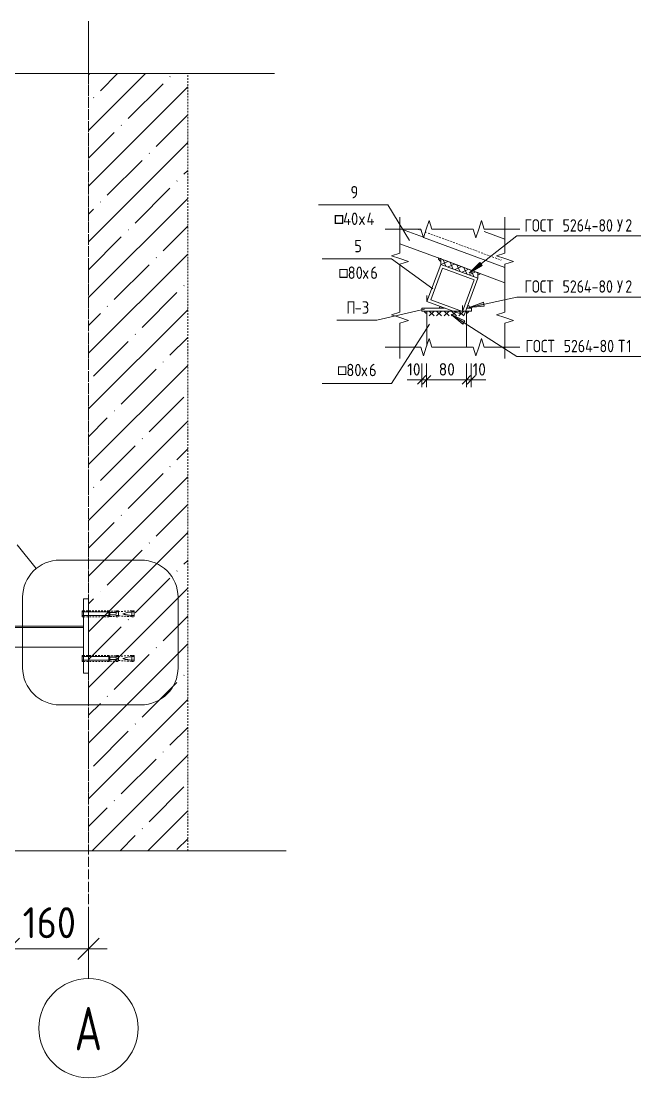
# Model space of a CAD drawing. Header units: millimetres. Extents: x 18265 to 85480, y -42500 to 14888.
# Drawn here: x 62411 to 63659, y -439 to 1691 of the extents above; entities that cross this region are included whole.
import ezdxf

# ---------------------------------------------------------------- set-up
doc = ezdxf.new("R2010")
doc.units = ezdxf.units.MM
doc.linetypes.add('01 Штриховая _4 мм_', pattern=[6, 3.5, -2.5])
doc.linetypes.add('02 Штрихпунктирная _20 мм_', pattern=[25, 20, -2.5, 0, -2.5])
for name, color, linetype, lineweight in [('AA_Dim', 7, 'Continuous', 9), ('AA_Dim-10', 7, 'Continuous', 9), ('AA_Dim-25', 7, 'Continuous', 9), ('AA_Linii', 7, 'Continuous', 9), ('AA_Oformlenie', 7, 'Continuous', 9), ('AA_Vinoska', 7, 'Continuous', 9), ('AF_Balki', 7, 'Continuous', 20), ('AF_Pokritie', 7, 'Continuous', 9), ('AF_Stena', 7, '01 Штриховая _4 мм_', 20), ('AF_Stena_Опалубка_Существующая', 253, 'Continuous', 20), ('Gen_Fragment', 7, 'Continuous', 9), ('KR_Colonna_KG', 7, 'Continuous', 20), ('KR_Detal', 7, 'Continuous', 20), ('Оси', 7, 'Continuous', 9)]:
    doc.layers.add(name, color=color, linetype=linetype, lineweight=lineweight)
doc.styles.add('GOST Common_1', font='GOST_Common.ttf', dxfattribs={"width": 0.85, "height": 25})
doc.styles.add('ISOCPEUR_11', font='isocpeur.TTF', dxfattribs={"width": 0.85, "height": 25})
doc.styles.add('ISOCPEUR_12', font='isocpeur.TTF', dxfattribs={"width": 0.85, "height": 25})
doc.styles.add('ISOCPEUR_14', font='isocpeur.TTF', dxfattribs={"width": 0.9, "height": 25})
doc.styles.add('ISOCPEUR_5', font='isocpeur.TTF', dxfattribs={"width": 0.7, "height": 87.5})
doc.styles.add('ISOCPEUR_7', font='isocpeur.TTF', dxfattribs={"width": 0.9, "height": 62.5})
doc.dimstyles.new('05_Округл_5мм__прозр__1', dxfattribs={"dimscale": 304.8, "dimtxt": 62.672186, "dimasz": 0.139436, "dimexe": 0.123031, "dimexo": 0.082021, "dimgap": 0.008202, "dimtad": 1, "dimdec": 0, "dimrnd": 5, "dimdsep": 46, "dimtxsty": 'ISOCPEUR_7', "dimblk1": 'OBLIQUE', "dimblk2": 'OBLIQUE', "dimsah": 1, "dimcen": 0.09, "dimdle": 0.123031, "dimazin": 0, "dimtfac": 1, "dimtdec": 4, "dimtix": 1, "dimtmove": 0, "dimatfit": 3, "dimfxl": 1, "dimtvp": 1, "dimtolj": 1, "dimtzin": 0, "dimlwd": 18, "dimlwe": 18, "dimarcsym": 2})
doc.dimstyles.new('05_Округл_5мм__прозр__3', dxfattribs={"dimscale": 304.8, "dimtxt": 25.068874, "dimasz": 0.055774, "dimexe": 0.049213, "dimexo": 0.032808, "dimgap": 0.003281, "dimtad": 1, "dimdec": 0, "dimrnd": 5, "dimdsep": 46, "dimtxsty": 'ISOCPEUR_14', "dimblk1": 'OBLIQUE', "dimblk2": 'OBLIQUE', "dimsah": 1, "dimcen": 0.09, "dimdle": 0.049213, "dimazin": 0, "dimtfac": 1, "dimtdec": 4, "dimtix": 1, "dimtmove": 1, "dimatfit": 3, "dimfxl": 1, "dimtvp": 1, "dimtolj": 1, "dimtzin": 0, "dimlwd": 18, "dimlwe": 18, "dimarcsym": 2})
doc.dimstyles.new('05_Округл_5мм__прозр__4', dxfattribs={"dimscale": 304.8, "dimtxt": 25.068874, "dimasz": 0.055774, "dimexe": 0.049213, "dimexo": 0.032808, "dimgap": 0.003281, "dimtad": 1, "dimdec": 0, "dimrnd": 5, "dimdsep": 46, "dimtxsty": 'ISOCPEUR_14', "dimblk1": 'OBLIQUE', "dimblk2": 'OBLIQUE', "dimsah": 1, "dimcen": 0.09, "dimdle": 0.049213, "dimazin": 0, "dimtfac": 1, "dimtdec": 4, "dimtix": 1, "dimtmove": 0, "dimatfit": 3, "dimfxl": 1, "dimtvp": 1, "dimtolj": 1, "dimtzin": 0, "dimlwd": 18, "dimlwe": 18, "dimarcsym": 2})

# ---------------------------------------------------------------- blocks, each defined once
blk = doc.blocks.new('354_Прокат Лист _НесКаркас_РабПлоск_ - 354_Прокат Лист _НесКаркас_РабПлоск_-4002315-КР_РЗ_Км_4')
at = {"layer": 'AF_Balki'}
for p, q in [((6250, 526.7), (6240, 526.7)), ((6240, 526.7), (6240, 376.7)), ((6250, 376.7), (6250, 526.7)), ((6240, 376.7), (6250, 376.7))]:
    blk.add_line(p, q, dxfattribs=at)
blk = doc.blocks.new('354_Анкер клиновой _СоедНесК_РабПлоск_ - M12x120_20-3843482-КР_РЗ_Км_4')
at = {"layer": 'KR_Detal', "lineweight": 9}
for p, q in [((6237.5, 500.3), (6237.5, 493.1)), ((6290.9, 500.3), (6237.5, 500.3)), ((6237.5, 500.3), (6237.5, 499.2)), ((6237.5, 494.2), (6237.5, 493.1)), ((6237.5, 493.1), (6290.9, 493.1)), ((6305.5, 499.2), (6293.3, 499.2)), ((6293.3, 494.3), (6305.5, 494.3)), ((6310.3, 500.3), (6305.5, 500.3)), ((6305.5, 500.3), (6305.5, 499.2)), ((6305.5, 494.3), (6305.5, 493.1)), ((6305.5, 493.1), (6310.3, 493.1)), ((6310.3, 493.1), (6310.3, 500.3)), ((6342.3, 500.3), (6337.5, 500.3)), ((6337.5, 493.1), (6342.3, 493.1)), ((6342.3, 493.1), (6342.3, 500.3))]:
    blk.add_line(p, q, dxfattribs=at)
for points in [[(6293.3, 499.2), (6292.9, 499.4), (6292.1, 499.8), (6291.3, 500.2), (6290.9, 500.3)], [(6290.9, 493.1), (6291.3, 493.3), (6292.1, 493.7), (6292.9, 494.1), (6293.3, 494.3)], [(6337.5, 500.3), (6334.4, 500.2), (6328.3, 499.4), (6322.4, 497.8), (6319.5, 496.7)]]:
    blk.add_open_spline(points, degree=3, dxfattribs=at)
blk.add_open_spline([(6319.5, 496.7), (6320.1, 496.4), (6321.2, 495.9), (6322.4, 495.5), (6323.1, 495.2), (6323.7, 495.1), (6324.2, 494.9), (6325, 494.8), (6325.9, 494.6), (6326.9, 494.5), (6327.7, 494.4), (6328.3, 494.3), (6328.8, 494.2), (6329.6, 494.1), (6331, 493.9), (6333.6, 493.6), (6336, 493.3), (6337.5, 493.1)], degree=3, knots=[0, 0, 0, 0, 0.125, 0.1875, 0.21875, 0.25, 0.28125, 0.3125, 0.375, 0.4375, 0.46875, 0.5, 0.53125, 0.5625, 0.625, 0.75, 1, 1, 1, 1], dxfattribs=at)
blk = doc.blocks.new('354_Анкер клиновой _СоедНесК_РабПлоск_ - M12x120_20-V112-КР_РЗ_Км_4')
at = {"layer": 'KR_Detal', "lineweight": 9}
for p, q in [((6237.5, 410.3), (6237.5, 403.1)), ((6290.9, 410.3), (6237.5, 410.3)), ((6237.5, 410.3), (6237.5, 409.2)), ((6305.5, 409.2), (6293.3, 409.2)), ((6310.3, 410.3), (6305.5, 410.3)), ((6305.5, 410.3), (6305.5, 409.2)), ((6310.3, 403.1), (6310.3, 410.3)), ((6342.3, 410.3), (6337.5, 410.3)), ((6342.3, 403.1), (6342.3, 410.3)), ((6237.5, 404.2), (6237.5, 403.1)), ((6237.5, 403.1), (6290.9, 403.1)), ((6293.3, 404.3), (6305.5, 404.3)), ((6305.5, 404.3), (6305.5, 403.1)), ((6305.5, 403.1), (6310.3, 403.1)), ((6337.5, 403.1), (6342.3, 403.1))]:
    blk.add_line(p, q, dxfattribs=at)
for points in [[(6293.3, 409.2), (6292.9, 409.4), (6292.1, 409.8), (6291.3, 410.2), (6290.9, 410.3)], [(6337.5, 410.3), (6334.4, 410.2), (6328.3, 409.4), (6322.4, 407.8), (6319.5, 406.7)], [(6290.9, 403.1), (6291.3, 403.3), (6292.1, 403.7), (6292.9, 404.1), (6293.3, 404.3)]]:
    blk.add_open_spline(points, degree=3, dxfattribs=at)
blk.add_open_spline([(6319.5, 406.7), (6320.1, 406.4), (6321.2, 405.9), (6322.4, 405.5), (6323.1, 405.2), (6323.7, 405.1), (6324.2, 404.9), (6325, 404.8), (6325.9, 404.6), (6326.9, 404.5), (6327.7, 404.4), (6328.3, 404.3), (6328.8, 404.2), (6329.6, 404.1), (6331, 403.9), (6333.6, 403.6), (6336, 403.3), (6337.5, 403.1)], degree=3, knots=[0, 0, 0, 0, 0.125, 0.1875, 0.21875, 0.25, 0.28125, 0.3125, 0.375, 0.4375, 0.46875, 0.5, 0.53125, 0.5625, 0.625, 0.75, 1, 1, 1, 1], dxfattribs=at)
blk = doc.blocks.new('354_Анкер клиновой _СоедНесК_РабПлоск_ - M12x120_20-3827929-КР_РЗ_Км_4')
at = {"layer": 'KR_Detal', "lineweight": 9}
for p, q in [((6240, 502.7), (6237.5, 502.7)), ((6237.5, 496.7), (6237.5, 502.7)), ((6237.5, 502.5), (6237.5, 496.7)), ((6237.5, 496.7), (6237.5, 490.9)), ((6237.5, 490.7), (6237.5, 496.7)), ((6237.5, 490.7), (6240, 490.7))]:
    blk.add_line(p, q, dxfattribs=at)
at = {"layer": 'KR_Detal', "linetype": '01 Штриховая _4 мм_', "lineweight": 9}
for p, q in [((6290.9, 502.7), (6240, 502.7)), ((6240, 490.7), (6290.9, 490.7)), ((6293.3, 502.1), (6290.9, 502.7)), ((6290.9, 496.7), (6290.9, 502.6)), ((6290.9, 502.6), (6290.9, 496.7)), ((6290.9, 496.7), (6290.9, 490.8)), ((6290.9, 490.8), (6290.9, 496.7)), ((6290.9, 490.7), (6293.3, 491.3)), ((6305.5, 502.1), (6293.3, 502.1)), ((6293.3, 496.7), (6293.3, 502)), ((6293.3, 502), (6293.3, 496.7)), ((6293.3, 496.7), (6293.3, 491.4)), ((6293.3, 491.4), (6293.3, 496.7)), ((6293.3, 491.3), (6305.5, 491.3)), ((6310.3, 502.7), (6305.5, 502.7)), ((6305.5, 496.7), (6305.5, 502.7)), ((6305.5, 502.5), (6305.5, 502.2)), ((6305.5, 502.1), (6305.5, 501.9)), ((6305.5, 490.7), (6305.5, 496.7)), ((6305.5, 491.5), (6305.5, 491.3)), ((6305.5, 491.2), (6305.5, 490.9)), ((6305.5, 490.7), (6310.3, 490.7)), ((6337.5, 502.7), (6310.3, 500.9)), ((6310.3, 502.7), (6310.3, 496.7)), ((6310.3, 501), (6310.3, 502.5)), ((6310.3, 500.8), (6310.3, 500.9)), ((6310.3, 497.7), (6310.3, 497.8)), ((6310.3, 496.7), (6310.3, 490.7)), ((6310.3, 492.6), (6310.3, 492.6)), ((6310.3, 492.5), (6337.5, 490.7)), ((6310.3, 490.9), (6310.3, 492.5)), ((6342.3, 502.7), (6337.5, 502.7)), ((6337.5, 496.7), (6337.5, 502.6)), ((6337.5, 502.6), (6337.5, 496.7)), ((6337.5, 496.7), (6337.5, 490.8)), ((6337.5, 490.8), (6337.5, 496.7)), ((6337.5, 490.7), (6342.3, 490.7)), ((6342.3, 502.7), (6342.3, 496.7)), ((6342.3, 496.7), (6342.3, 502.5)), ((6342.3, 496.7), (6342.3, 490.7)), ((6342.3, 490.9), (6342.3, 496.7))]:
    blk.add_line(p, q, dxfattribs=at)
blk = doc.blocks.new('354_Анкер клиновой _СоедНесК_РабПлоск_ - M12x120_20-V111-КР_РЗ_Км_4')
at = {"layer": 'KR_Detal', "lineweight": 9}
for p, q in [((6240, 412.7), (6237.5, 412.7)), ((6237.5, 406.7), (6237.5, 412.7)), ((6237.5, 412.5), (6237.5, 406.7)), ((6237.5, 406.7), (6237.5, 400.9)), ((6237.5, 400.7), (6237.5, 406.7)), ((6237.5, 400.7), (6240, 400.7))]:
    blk.add_line(p, q, dxfattribs=at)
at = {"layer": 'KR_Detal', "linetype": '01 Штриховая _4 мм_', "lineweight": 9}
for p, q in [((6290.9, 412.7), (6240, 412.7)), ((6293.3, 412.1), (6290.9, 412.7)), ((6290.9, 406.7), (6290.9, 412.6)), ((6290.9, 412.6), (6290.9, 406.7)), ((6290.9, 406.7), (6290.9, 400.8)), ((6290.9, 400.8), (6290.9, 406.7)), ((6305.5, 412.1), (6293.3, 412.1)), ((6293.3, 406.7), (6293.3, 412)), ((6293.3, 412), (6293.3, 406.7)), ((6293.3, 406.7), (6293.3, 401.4)), ((6293.3, 401.4), (6293.3, 406.7)), ((6310.3, 412.7), (6305.5, 412.7)), ((6305.5, 406.7), (6305.5, 412.7)), ((6305.5, 412.5), (6305.5, 412.2)), ((6305.5, 412.1), (6305.5, 411.9)), ((6305.5, 400.7), (6305.5, 406.7)), ((6337.5, 412.7), (6310.3, 410.9)), ((6310.3, 412.7), (6310.3, 406.7)), ((6310.3, 411), (6310.3, 412.5)), ((6310.3, 410.8), (6310.3, 410.9)), ((6310.3, 406.7), (6310.3, 400.7)), ((6342.3, 412.7), (6337.5, 412.7)), ((6337.5, 406.7), (6337.5, 412.6)), ((6337.5, 412.6), (6337.5, 406.7)), ((6337.5, 406.7), (6337.5, 400.8)), ((6337.5, 400.8), (6337.5, 406.7)), ((6342.3, 412.7), (6342.3, 406.7)), ((6342.3, 406.7), (6342.3, 412.5)), ((6342.3, 406.7), (6342.3, 400.7)), ((6342.3, 400.9), (6342.3, 406.7)), ((6240, 400.7), (6290.9, 400.7)), ((6290.9, 400.7), (6293.3, 401.3)), ((6293.3, 401.3), (6305.5, 401.3)), ((6305.5, 401.5), (6305.5, 401.3)), ((6305.5, 401.2), (6305.5, 400.9)), ((6305.5, 400.7), (6310.3, 400.7)), ((6310.3, 402.6), (6310.3, 402.6)), ((6310.3, 402.5), (6337.5, 400.7)), ((6310.3, 400.9), (6310.3, 402.5)), ((6337.5, 400.7), (6342.3, 400.7))]:
    blk.add_line(p, q, dxfattribs=at)
blk = doc.blocks.new('011_ЛинияОбрыва _ЭлУзла_Линия_ - Тип 1-3824194-КР_РЗ_Км_4')
at = {"layer": 'AA_Oformlenie'}
blk.add_line((6648.7, 18.9), (4269.9, 18.9), dxfattribs=at)
blk = doc.blocks.new('011_ЛинияОбрыва _ЭлУзла_Линия_ - Тип 1-3809724-КР_РЗ_Км_4')
at = {"layer": 'AA_Oformlenie'}
blk.add_line((4228.2, 1585.7), (6550, 1585.7), dxfattribs=at)
blk = doc.blocks.new('354_Прокат Лист _НесКаркас_РабПлоск_ - 354_Прокат Лист _НесКаркас_РабПлоск_-4002391-КР_УЗ_Км_Г')
at = {"layer": 'AF_Balki'}
for p, q in [((2160, 1106.9), (2160, 1112.9)), ((2160, 1112.9), (2206.2, 1112.9)), ((2250.9, 1112.9), (2260, 1112.9)), ((2260, 1112.9), (2260, 1106.9)), ((2160, 1106.9), (2222.4, 1106.9)), ((2248.7, 1106.9), (2260, 1106.9))]:
    blk.add_line(p, q, dxfattribs=at)
blk = doc.blocks.new('253_Профиль гнутый сварной квадратный _НесКаркас_Балка_ - Балка_80х6-3812223-КР_УЗ_Км_Г')
at = {"layer": 'AF_Balki'}
for p, q in [((2198.3, 1200.9), (2170.5, 1126.1)), ((2178.2, 1129.6), (2201.9, 1193.2)), ((2198.3, 1212.1), (2198.3, 1200.9)), ((2273.3, 1173.1), (2198.3, 1200.9)), ((2201.9, 1193.2), (2265.6, 1169.6)), ((2245.5, 1098.3), (2273.3, 1173.1)), ((2273.3, 1184.2), (2273.3, 1173.2)), ((2265.6, 1169.6), (2241.9, 1106)), ((2170.5, 1138.1), (2170.5, 1126.2)), ((2241.9, 1106), (2178.2, 1129.6)), ((2170.5, 1126.1), (2245.5, 1098.3)), ((2241.9, 1117.9), (2241.9, 1106.1))]:
    blk.add_line(p, q, dxfattribs=at)
at = {"layer": 'AF_Balki', "linetype": '01 Штриховая _4 мм_'}
for p, q in [((2198.3, 1213.2), (2198.3, 1212.1)), ((2273.3, 1185.3), (2273.3, 1184.2))]:
    blk.add_line(p, q, dxfattribs=at)
blk = doc.blocks.new('253_Профиль гнутый сварной квадратный _НесКаркас_Балка_ - Балка_40х4-3812224-КР_УЗ_Км_Г')
at = {"layer": 'AF_Balki', "linetype": '01 Штриховая _4 мм_'}
for p, q in [((2151.8, 1271.9), (2158.9, 1269.3)), ((2167.3, 1266.2), (2169.1, 1265.5)), ((2172.9, 1264.1), (2319.8, 1209.6)), ((2198.3, 1212.1), (2218.6, 1204.5))]:
    blk.add_line(p, q, dxfattribs=at)
at = {"layer": 'AF_Balki'}
for p, q in [((2116.2, 1242.5), (2198.3, 1212.1)), ((2218.7, 1204.5), (2327.8, 1164))]:
    blk.add_line(p, q, dxfattribs=at)
blk = doc.blocks.new('011_Прямоугольник обрыва _ЭлУзла_ - 011_Прямоугольник обрыва _ЭлУзла_-3879817-КР_УЗ_Км_Г')
at = {"layer": 'AA_Oformlenie'}
for p, q in [((2116.2, 1223.7), (2116.2, 1271.9)), ((2116.2, 1271.9), (2158.1, 1271.9)), ((2180.3, 1271.9), (2263.9, 1271.9)), ((2286.1, 1271.9), (2327.8, 1271.9)), ((2327.8, 1271.9), (2327.8, 1223.7)), ((2116.2, 1104.8), (2116.2, 1201.5)), ((2327.8, 1201.5), (2327.8, 1104.8)), ((2116.2, 1034.1), (2116.2, 1082.5)), ((2327.8, 1082.5), (2327.8, 1034.1)), ((2158.1, 1034.1), (2116.2, 1034.1)), ((2263.9, 1034.1), (2180.3, 1034.1)), ((2327.8, 1034.1), (2286.1, 1034.1))]:
    blk.add_line(p, q, dxfattribs=at)
blk = doc.blocks.new('Последовательность узлов - Сплошная 2мм М5-2304530-КР_УЗ_Км_Г')
at = {"layer": 'AA_Oformlenie'}
for p, q in [((2190, 1106.9), (2170, 1106.9)), ((2185, 1096.9), (2175, 1106.9)), ((2175, 1096.9), (2185, 1106.9)), ((2205, 1106.9), (2185, 1106.9)), ((2200, 1096.9), (2190, 1106.9)), ((2190, 1096.9), (2200, 1106.9)), ((2220, 1106.9), (2200, 1106.9)), ((2215, 1096.9), (2205, 1106.9)), ((2205, 1096.9), (2215, 1106.9)), ((2235, 1106.9), (2215, 1106.9)), ((2230, 1096.9), (2220, 1106.9)), ((2220, 1096.9), (2230, 1106.9)), ((2250, 1106.9), (2230, 1106.9)), ((2245, 1096.9), (2235, 1106.9)), ((2235, 1096.9), (2245, 1106.9))]:
    blk.add_line(p, q, dxfattribs=at)
blk = doc.blocks.new('Последовательность узлов - Сплошная 2мм М5-V113-КР_УЗ_Км_Г')
at = {"layer": 'AA_Oformlenie'}
for p, q in [((2217.1, 1205.1), (2198.3, 1212.1)), ((2199.5, 1200.9), (2212.4, 1206.8)), ((2208.9, 1197.5), (2203, 1210.3)), ((2231.1, 1199.9), (2212.4, 1206.8)), ((2213.6, 1195.7), (2226.4, 1201.6)), ((2223, 1192.2), (2217.1, 1205.1)), ((2245.2, 1194.6), (2226.4, 1201.6)), ((2227.7, 1190.5), (2240.5, 1196.4)), ((2237, 1187), (2231.1, 1199.9)), ((2259.3, 1189.4), (2240.5, 1196.4)), ((2251.1, 1181.8), (2245.2, 1194.6)), ((2241.7, 1185.3), (2254.6, 1191.2)), ((2273.3, 1184.2), (2254.6, 1191.2)), ((2255.8, 1180.1), (2268.6, 1185.9)), ((2265.1, 1176.6), (2259.3, 1189.4))]:
    blk.add_line(p, q, dxfattribs=at)
blk = doc.blocks.new('Ось сетки - d_4мм-2765513-КР_РЗ_Км_4')
at = {"layer": 'Оси'}
for start, end in [(0, 180), (0, 180), (180, 360), (180, 360)]:
    blk.add_arc((6250, -338.7), 100, start, end, dxfattribs=at)
blk = doc.blocks.new('DIMBLOCK58-КР_РЗ_Км_4')
at = {"layer": 'AA_Dim-25', "lineweight": 18}
for p, q in [((62386.2, 442.8), (62386.2, -216.2)), ((62386.2, -178.7), (62386.2, 442.8)), ((62386.2, -178.7), (62583.7, -178.7)), ((62546.2, -173.6), (62546.2, -216.2)), ((62546.2, -178.7), (62546.2, -173.6))]:
    blk.add_line(p, q, dxfattribs=at)
at = {"layer": 'AA_Dim-25', "lineweight": 30}
for p, q in [((62386.2, -178.7), (62407.5, -157.4)), ((62546.2, -178.7), (62567.5, -157.4)), ((62386.2, -178.7), (62365, -199.9)), ((62546.2, -178.7), (62525, -199.9))]:
    blk.add_line(p, q, dxfattribs=at)
at = {"layer": 'AA_Dim-25', "color": 0, "lineweight": 18, "insert": (62413.6, -94.7), "char_height": 62.5, "width": 126.29, "attachment_point": 1, "line_spacing_factor": 1.135194, "style": 'ISOCPEUR_7'}
blk.add_mtext('160', dxfattribs=at)
blk = doc.blocks.new('_Oblique')
at = {"color": 0, "linetype": 'ByBlock', "lineweight": -2}
blk.add_line((-0.5, -0.5), (0.5, 0.5), dxfattribs=at)
blk = doc.blocks.new('DIMBLOCK59-КР_УЗ_Км_Г')
at = {"layer": 'AA_Dim-10', "lineweight": 18}
for p, q in [((63217.8, 968.3), (63217.8, 1001.4)), ((63227.8, 968.3), (63227.8, 1001.4)), ((63217.8, 999.4), (63217.8, 953.3)), ((63227.8, 999.4), (63227.8, 953.3)), ((63188.7, 968.3), (63225.2, 968.3)), ((63202.8, 968.3), (63227.8, 968.3)), ((63225.2, 968.3), (63222.8, 968.3))]:
    blk.add_line(p, q, dxfattribs=at)
at = {"layer": 'AA_Dim-10', "lineweight": 30}
for p, q in [((63217.8, 968.3), (63209.3, 959.8)), ((63217.8, 968.3), (63226.3, 976.8)), ((63227.8, 968.3), (63219.3, 959.8)), ((63227.8, 968.3), (63236.3, 976.8))]:
    blk.add_line(p, q, dxfattribs=at)
at = {"layer": 'AA_Dim-10', "color": 0, "lineweight": 18, "insert": (63188.7, 1001.8), "char_height": 25, "width": 31.785, "attachment_point": 1, "line_spacing_factor": 1.135194, "style": 'ISOCPEUR_14'}
blk.add_mtext('10', dxfattribs=at)
blk = doc.blocks.new('DIMBLOCK60-КР_УЗ_Км_Г')
at = {"layer": 'AA_Dim-10', "lineweight": 18}
for p, q in [((63227.8, 968.3), (63227.8, 1001.4)), ((63307.8, 968.3), (63307.8, 1001.4)), ((63227.8, 999.4), (63227.8, 953.3)), ((63307.8, 999.4), (63307.8, 953.3)), ((63227.8, 968.3), (63307.8, 968.3))]:
    blk.add_line(p, q, dxfattribs=at)
at = {"layer": 'AA_Dim-10', "lineweight": 30}
for p, q in [((63227.8, 968.3), (63219.3, 959.8)), ((63227.8, 968.3), (63236.3, 976.8)), ((63307.8, 968.3), (63299.3, 959.8)), ((63307.8, 968.3), (63316.3, 976.8))]:
    blk.add_line(p, q, dxfattribs=at)
at = {"layer": 'AA_Dim-10', "color": 0, "lineweight": 18, "insert": (63252.2, 1001.8), "char_height": 25, "width": 37.461, "attachment_point": 1, "line_spacing_factor": 1.135194, "style": 'ISOCPEUR_14'}
blk.add_mtext('80', dxfattribs=at)
blk = doc.blocks.new('DIMBLOCK61-КР_УЗ_Км_Г')
at = {"layer": 'AA_Dim-10', "lineweight": 18}
for p, q in [((63307.8, 968.3), (63307.8, 1001.4)), ((63317.8, 968.3), (63317.8, 1001.4)), ((63307.8, 999.4), (63307.8, 953.3)), ((63317.8, 999.4), (63317.8, 953.3)), ((63307.8, 968.3), (63332.8, 968.3)), ((63310.5, 968.3), (63312.8, 968.3)), ((63347, 968.3), (63310.5, 968.3))]:
    blk.add_line(p, q, dxfattribs=at)
at = {"layer": 'AA_Dim-10', "lineweight": 30}
for p, q in [((63307.8, 968.3), (63299.3, 959.8)), ((63307.8, 968.3), (63316.3, 976.8)), ((63317.8, 968.3), (63309.3, 959.8)), ((63317.8, 968.3), (63326.3, 976.8))]:
    blk.add_line(p, q, dxfattribs=at)
at = {"layer": 'AA_Dim-10', "color": 0, "lineweight": 18, "insert": (63320.5, 1001.8), "char_height": 25, "width": 31.785, "attachment_point": 1, "line_spacing_factor": 1.135194, "style": 'ISOCPEUR_14'}
blk.add_mtext('10', dxfattribs=at)
blk = doc.blocks.new('043_М_Балки_Полка - Позиция_дп8-3915677-КР_УЗ_Км_Г')
at = {"layer": 'AA_Vinoska'}
blk.add_line((1989.2, 1088.5), (2069.2, 1088.5), dxfattribs=at)
blk = doc.blocks.new('043_М_КолонныКМ - ПрефиксНаименование_дп14-3915279-КР_УЗ_Км_Г')
at = {"layer": 'AA_Vinoska'}
blk.add_line((1959.2, 960.5), (2099.2, 960.5), dxfattribs=at)
blk = doc.blocks.new('043_М_Балки_Полка - Позиция_Наименование_дп14-3916595-КР_УЗ_Км_Г')
at = {"layer": 'AA_Vinoska'}
blk.add_line((1959.2, 1212.4), (2099.2, 1212.4), dxfattribs=at)
blk = doc.blocks.new('010_Текст с выноской - Текст 2 строки _стрелка_-3879021-КР_УЗ_Км_Г')
at = {"layer": 'AA_Vinoska'}
blk.add_line((2351.6, 1015), (2601.6, 1015), dxfattribs=at)

msp = doc.modelspace()

# ---------------------------------------------------------------- hatches: boundary and pattern name
at = {"layer": 'AA_Oformlenie'}
h = msp.add_hatch(color=250, dxfattribs=at)
h.paths.add_polyline_path([(63307.8243, 1101.8635), (63309.4411, 1102.6916), (63310.852, 1103.8358), (63311.9962, 1105.2467), (63312.8243, 1106.8635), (63307.8243, 1106.8635)])
h.paths.add_polyline_path([(63227.8243, 1101.8635), (63227.8243, 1106.8635), (63222.8243, 1106.8635), (63223.6525, 1105.2467), (63224.7967, 1103.8358), (63226.2076, 1102.6916)])
h.paths.add_polyline_path([(63264.0146, 1112.8635), (63254.6374, 1116.3374), (63254.1913, 1115.5437), (63253.9319, 1114.6711), (63253.872, 1113.7626), (63254.0146, 1112.8635), (63261.7537, 1112.8635)])
h.paths.add_polyline_path([(63308.7095, 1112.8635), (63313.7095, 1112.8635), (63313.9453, 1114.0559), (63313.8812, 1115.2697), (63313.521, 1116.4307), (63312.8868, 1117.4677), (63312.0174, 1118.3172), (63310.966, 1118.9272)])
h.paths.add_polyline_path([(63331.1407, 1179.2085), (63332.5627, 1179.596), (63333.8606, 1180.2942), (63334.9677, 1181.2671), (63335.8268, 1182.4646), (63331.1407, 1184.2085)])
h.paths.add_polyline_path([(63256.1436, 1207.0508), (63256.1436, 1212.0508), (63251.4575, 1213.7946), (63251.7728, 1212.1055), (63252.4354, 1210.5202), (63253.4158, 1209.1092), (63254.6705, 1207.9353)])
at = {"layer": 'AA_Vinoska'}
for points in [[(63313.6114, 1182.9366), (63339.6523, 1198.3468), (63334.7765, 1204.5615)], [(63313.6114, 1114.2126), (63343.767, 1116.7108), (63342.0929, 1124.4305)], [(63277.451, 1100.1797), (63300.5155, 1080.5932), (63304.7989, 1087.2301)]]:
    msp.add_hatch(color=256, dxfattribs=at).paths.add_polyline_path(points)
at = {"layer": 'AF_Stena', "lineweight": 9}
h = msp.add_hatch(dxfattribs=at)
h.set_pattern_fill('FP_1', color=256, style=0, pattern_type=2)
h.set_pattern_definition([(45, (59960.23, -217.18), (-56.1266, 56.1266), []), (45, (60016.36, -217.18), (-56.1266, 56.1266), [99.219, -19.844, 0.8382, -19.006])])
h.paths.add_polyline_path([(62546.2313, 18.9493), (62746.2313, 18.9493), (62746.2313, 1585.7121), (62546.2313, 1585.7121), (62546.2313, 287.8149)])

# ---------------------------------------------------------------- linework, layer by layer
at = {"layer": 'AA_Linii'}
for p, q in [((63256.1436, 1212.0508), (63251.4575, 1213.7946)), ((63256.1436, 1207.0508), (63256.1436, 1212.0508)), ((63335.8268, 1182.4646), (63331.1407, 1184.2085)), ((63331.1407, 1184.2085), (63331.1407, 1179.2085)), ((63254.0146, 1112.8635), (63264.0146, 1112.8635)), ((63264.0146, 1112.8635), (63254.6374, 1116.3374)), ((63310.966, 1118.9272), (63308.7095, 1112.8635)), ((63308.7095, 1112.8635), (63313.7095, 1112.8635)), ((63227.8243, 1106.8635), (63222.8243, 1106.8635)), ((63227.8243, 1101.8635), (63227.8243, 1106.8635)), ((63312.8243, 1106.8635), (63307.8243, 1106.8635)), ((63307.8243, 1106.8635), (63307.8243, 1101.8635))]:
    msp.add_line(p, q, dxfattribs=at)
for centre, radius, start, end in [((63259.5761, 1214.4359), 8.1439, 184.5164279, 245.0715195), ((63330.1557, 1185.6261), 6.4928, 278.7263637, 330.8615837), ((63257.9574, 1113.9494), 4.0896, 144.2733081, 195.398673), ((63309.045, 1114.4056), 4.9128, 341.7051038, 66.9820076), ((63230.9828, 1110.0219), 8.7485, 201.1633644, 248.8366356), ((63304.6659, 1110.0219), 8.7485, 291.1633644, 338.8366356)]:
    msp.add_arc(centre, radius, start, end, dxfattribs=at)
at = {"layer": 'AA_Vinoska'}
for p, q in [((62846.2313, 1585.7121), (62921.2313, 1585.7121)), ((63193.5378, 1249.2165), (63149.5478, 1321.0733)), ((63174.0131, 1271.9179), (63174.0131, 1296.3511)), ((63232.543, 1289.2479), (63226.9121, 1271.9179)), ((63238.1738, 1271.9179), (63232.543, 1289.2479)), ((63338.3409, 1289.2479), (63332.71, 1271.9179)), ((63343.9718, 1271.9179), (63338.3409, 1289.2479)), ((63385.609, 1271.9179), (63385.609, 1296.3511)), ((63174.0131, 1271.9179), (63144.0131, 1271.9179)), ((63215.9121, 1271.9179), (63221.4121, 1254.5973)), ((63221.4121, 1254.5973), (63226.9121, 1271.9179)), ((63313.6114, 1182.9366), (63409.4639, 1258.1371)), ((63321.71, 1271.9179), (63327.21, 1254.5973)), ((63327.21, 1254.5973), (63332.71, 1271.9179)), ((63385.609, 1271.9179), (63415.609, 1271.9179)), ((63174.0131, 1223.721), (63156.6831, 1218.0901)), ((63156.6831, 1218.0901), (63174.0131, 1212.4592)), ((63385.609, 1223.721), (63368.279, 1218.0901)), ((63368.279, 1218.0901), (63385.609, 1212.4592)), ((63240.5517, 1151.8886), (63157.0616, 1212.4318)), ((63191.3337, 1206.9592), (63174.0131, 1212.4592)), ((63174.0131, 1201.4592), (63191.3337, 1206.9592)), ((63334.7765, 1204.5615), (63313.6114, 1182.9366)), ((63313.6114, 1182.9366), (63339.6523, 1198.3468)), ((63339.6523, 1198.3468), (63334.7765, 1204.5615)), ((63402.9295, 1206.9592), (63385.609, 1212.4592)), ((63385.609, 1201.4592), (63402.9295, 1206.9592)), ((63313.6114, 1114.2126), (63409.4639, 1134.9991)), ((63223.1886, 1110.508), (63127.0616, 1088.5486)), ((63342.0929, 1124.4305), (63313.6114, 1114.2126)), ((63313.6114, 1114.2126), (63343.767, 1116.7108)), ((63343.767, 1116.7108), (63342.0929, 1124.4305)), ((63174.0131, 1104.8038), (63156.6831, 1099.1729)), ((63156.6831, 1099.1729), (63174.0131, 1093.542)), ((63191.3337, 1088.042), (63174.0131, 1093.542)), ((63174.0131, 1082.542), (63191.3337, 1088.042)), ((63277.451, 1100.1797), (63300.5155, 1080.5932)), ((63304.7989, 1087.2301), (63277.451, 1100.1797)), ((63277.451, 1100.1797), (63409.4639, 1014.9785)), ((63300.5155, 1080.5932), (63304.7989, 1087.2301)), ((63385.609, 1104.8038), (63368.279, 1099.1729)), ((63368.279, 1099.1729), (63385.609, 1093.542)), ((63402.9295, 1088.042), (63385.609, 1093.542)), ((63385.609, 1082.542), (63402.9295, 1088.042)), ((63233.6119, 1080.1893), (63157.0616, 960.5133)), ((63232.543, 1051.4134), (63226.9121, 1034.0834)), ((63238.1738, 1034.0834), (63232.543, 1051.4134)), ((63338.3409, 1051.4134), (63332.71, 1034.0834)), ((63343.9718, 1034.0834), (63338.3409, 1051.4134)), ((63174.0131, 1034.0834), (63144.0131, 1034.0834)), ((63174.0131, 1034.0834), (63174.0131, 1011.3252)), ((63215.9121, 1034.0834), (63221.4121, 1016.7629)), ((63221.4121, 1016.7629), (63226.9121, 1034.0834)), ((63321.71, 1034.0834), (63327.21, 1016.7629)), ((63327.21, 1016.7629), (63332.71, 1034.0834)), ((63385.609, 1034.0834), (63415.609, 1034.0834)), ((63385.609, 1034.0834), (63385.609, 1011.3252))]:
    msp.add_line(p, q, dxfattribs=at)
at = {"layer": 'AF_Balki'}
for p, q in [((62386.2313, 471.9506), (62536.2313, 471.9506)), ((62386.2313, 469.2718), (62536.2313, 469.2718)), ((62536.2313, 471.9506), (62536.2313, 469.2718)), ((62536.2313, 469.2718), (62536.2313, 429.3616)), ((60532.1526, 429.3616), (62536.2313, 429.3616))]:
    msp.add_line(p, q, dxfattribs=at)
at = {"layer": 'AF_Pokritie', "lineweight": 20}
for p, q in [((63176.8309, 1271.9179), (63221.1346, 1255.4712)), ((63332.71, 1271.0515), (63332.4639, 1271.1429)), ((63385.609, 1251.4141), (63343.9718, 1266.8709)), ((63221.6311, 1255.2869), (63385.609, 1194.4141))]:
    msp.add_line(p, q, dxfattribs=at)
at = {"layer": 'AF_Stena_Опалубка_Существующая', "linetype": '01 Штриховая _4 мм_'}
for p, q in [((62546.2313, 1585.7121), (62546.2313, 18.9493)), ((62746.2313, 18.9493), (62746.2313, 1585.7121))]:
    msp.add_line(p, q, dxfattribs=at)
at = {"layer": 'Gen_Fragment'}
for p, q in [((62441.1313, 588.1162), (62402.4744, 635.3756)), ((62651.7848, 605.0635), (62488.6168, 605.0635)), ((62413.6168, 530.0635), (62413.6168, 388.0699)), ((62726.7848, 388.0699), (62726.7848, 530.0635)), ((62488.6168, 313.0699), (62651.7848, 313.0699))]:
    msp.add_line(p, q, dxfattribs=at)
for centre, start, end in [((62488.6168, 530.0635), 90, 180), ((62651.7848, 530.0635), 0, 90), ((62488.6168, 388.0699), 180, 270), ((62651.7848, 388.0699), 270, 0)]:
    msp.add_arc(centre, 75, start, end, dxfattribs=at)
at = {"layer": 'KR_Colonna_KG'}
for p, q in [((63227.8243, 1106.8635), (63280.2103, 1106.8635)), ((63227.8243, 1036.8909), (63227.8243, 1106.8635)), ((63306.4767, 1106.8635), (63307.8243, 1106.8635)), ((63307.8243, 1034.0834), (63307.8243, 1106.8635))]:
    msp.add_line(p, q, dxfattribs=at)
at = {"layer": 'KR_Colonna_KG', "linetype": '01 Штриховая _4 мм_'}
msp.add_line((63280.2599, 1106.8635), (63306.4271, 1106.8635), dxfattribs=at)
at = {"layer": 'Оси'}
for p, q in [((62546.2313, 1566.1944), (62546.2313, 1691.1944)), ((62546.2313, -238.7057), (62546.2313, -113.7057))]:
    msp.add_line(p, q, dxfattribs=at)
at = {"layer": 'Оси', "linetype": '02 Штрихпунктирная _20 мм_'}
msp.add_line((62546.2313, -113.7057), (62546.2313, 1566.1944), dxfattribs=at)

# ---------------------------------------------------------------- block references
at = {"layer": 'AA_Oformlenie'}
for name, p in [('011_ЛинияОбрыва _ЭлУзла_Линия_ - Тип 1-3809724-КР_РЗ_Км_4', (56296.2313, 0)), ('011_Прямоугольник обрыва _ЭлУзла_ - 011_Прямоугольник обрыва _ЭлУзла_-3879817-КР_УЗ_Км_Г', (61057.8243, 0)), ('Последовательность узлов - Сплошная 2мм М5-V113-КР_УЗ_Км_Г', (61057.8243, 0)), ('Последовательность узлов - Сплошная 2мм М5-2304530-КР_УЗ_Км_Г', (61057.8243, 0)), ('011_ЛинияОбрыва _ЭлУзла_Линия_ - Тип 1-3824194-КР_РЗ_Км_4', (56296.2313, 0))]:
    msp.add_blockref(name, p, dxfattribs=at)
at = {"layer": 'AA_Vinoska'}
for name, p in [('043_М_Балки_Полка - Позиция_Наименование_дп14-3916595-КР_УЗ_Км_Г', (61050.3105, 108.6415)), ('010_Текст с выноской - Текст 2 строки _стрелка_-3879021-КР_УЗ_Км_Г', (61057.8243, 243.1586)), ('043_М_Балки_Полка - Позиция_Наименование_дп14-3916595-КР_УЗ_Км_Г', (61057.8243, 0)), ('010_Текст с выноской - Текст 2 строки _стрелка_-3879021-КР_УЗ_Км_Г', (61057.8243, 120.0206)), ('043_М_Балки_Полка - Позиция_дп8-3915677-КР_УЗ_Км_Г', (61057.8243, 0)), ('010_Текст с выноской - Текст 2 строки _стрелка_-3879021-КР_УЗ_Км_Г', (61057.8243, 0)), ('043_М_КолонныКМ - ПрефиксНаименование_дп14-3915279-КР_УЗ_Км_Г', (61057.8243, 0))]:
    msp.add_blockref(name, p, dxfattribs=at)
at = {"layer": 'AF_Balki', "linetype": '01 Штриховая _4 мм_'}
for name in ['253_Профиль гнутый сварной квадратный _НесКаркас_Балка_ - Балка_40х4-3812224-КР_УЗ_Км_Г', '253_Профиль гнутый сварной квадратный _НесКаркас_Балка_ - Балка_80х6-3812223-КР_УЗ_Км_Г']:
    msp.add_blockref(name, (61057.8243, 0), dxfattribs=at)
at = {"layer": 'AF_Balki'}
for name, p in [('354_Прокат Лист _НесКаркас_РабПлоск_ - 354_Прокат Лист _НесКаркас_РабПлоск_-4002391-КР_УЗ_Км_Г', (61057.8243, 0)), ('354_Прокат Лист _НесКаркас_РабПлоск_ - 354_Прокат Лист _НесКаркас_РабПлоск_-4002315-КР_РЗ_Км_4', (56296.2313, 0))]:
    msp.add_blockref(name, p, dxfattribs=at)
at = {"layer": 'KR_Detal', "linetype": '01 Штриховая _4 мм_', "lineweight": 9}
for name in ['354_Анкер клиновой _СоедНесК_РабПлоск_ - M12x120_20-3827929-КР_РЗ_Км_4', '354_Анкер клиновой _СоедНесК_РабПлоск_ - M12x120_20-V111-КР_РЗ_Км_4']:
    msp.add_blockref(name, (56296.2313, 0), dxfattribs=at)
at = {"layer": 'KR_Detal', "lineweight": 9}
for name in ['354_Анкер клиновой _СоедНесК_РабПлоск_ - M12x120_20-3843482-КР_РЗ_Км_4', '354_Анкер клиновой _СоедНесК_РабПлоск_ - M12x120_20-V112-КР_РЗ_Км_4']:
    msp.add_blockref(name, (56296.2313, 0), dxfattribs=at)
at = {"layer": 'Оси'}
msp.add_blockref('Ось сетки - d_4мм-2765513-КР_РЗ_Км_4', (56296.2313, 0), dxfattribs=at)

# ---------------------------------------------------------------- texts
at = {"layer": 'AA_Vinoska', "char_height": 25, "attachment_point": 1}
for s, insert, width, style in [('\\fISOCPEUR|b0|i0|c204|p34|;\\W.85;9', (63074.2989, 1359.0085), 18.398728, 'ISOCPEUR_12'), ('\\fISOCPEUR|b0|i0|c130|p34|;\\W.85;□', (63040.2564, 1305.2988), 23.168769, 'ISOCPEUR_11'), ('40', (63059.3725, 1305.2988), 38.841759, 'ISOCPEUR_12'), ('\\fISOCPEUR|b0|i0|c204|p34|;\\W.85;4', (63106.6006, 1305.2988), 20.443031, 'ISOCPEUR_12'), ('\\fISOCPEUR|b0|i0|c204|p34|;\\W.85;х', (63091.4202, 1305.2988), 18.398728, 'ISOCPEUR_12'), ('ГОСТ', (63424.6468, 1291.9602), 77.683519, 'GOST Common_1'), (' 5264-80 ', (63488.7421, 1291.9602), 148.552694, 'GOST Common_1'), ('\\fGOST Common|b0|i0|c204|p34|;\\W.85;У', (63611.3103, 1291.9602), 20.443031, 'GOST Common_1'), ('\\fGOST Common|b0|i0|c204|p34|;\\W.85;2', (63628.1775, 1291.9602), 18.398728, 'GOST Common_1'), ('\\fISOCPEUR|b0|i0|c204|p34|;\\W.85;5', (63081.8127, 1250.3669), 18.398728, 'ISOCPEUR_12'), ('80', (63068.5863, 1196.6573), 36.797456, 'ISOCPEUR_12'), ('\\fISOCPEUR|b0|i0|c204|p34|;\\W.85;6', (63114.1277, 1196.6573), 18.398728, 'ISOCPEUR_12'), ('\\fISOCPEUR|b0|i0|c130|p34|;\\W.85;□', (63049.4702, 1196.6573), 23.168769, 'ISOCPEUR_11'), ('\\fISOCPEUR|b0|i0|c204|p34|;\\W.85;х', (63098.9472, 1196.6573), 18.398728, 'ISOCPEUR_12'), ('ГОСТ', (63424.6468, 1168.8222), 77.683519, 'GOST Common_1'), (' 5264-80 ', (63488.7421, 1168.8222), 148.552694, 'GOST Common_1'), ('\\fGOST Common|b0|i0|c204|p34|;\\W.85;У', (63611.3103, 1168.8222), 20.443031, 'GOST Common_1'), ('\\fGOST Common|b0|i0|c204|p34|;\\W.85;2', (63628.1775, 1168.8222), 18.398728, 'GOST Common_1'), ('\\fISOCPEUR|b0|i0|c204|p34|;\\W.85;П', (63065.7902, 1126.4838), 20.443031, 'ISOCPEUR_12'), ('-3', (63082.6573, 1126.4838), 36.797456, 'ISOCPEUR_12'), ('ГОСТ', (63426.8993, 1048.8015), 77.683519, 'GOST Common_1'), (' 5264-80 ', (63490.9946, 1048.8015), 148.552694, 'GOST Common_1'), ('\\fGOST Common|b0|i0|c204|p34|;\\W.85;Т', (63613.5628, 1048.8015), 20.443031, 'GOST Common_1'), ('\\fGOST Common|b0|i0|c204|p34|;\\W.85;1', (63630.43, 1048.8015), 12.947253, 'GOST Common_1'), ('\\fISOCPEUR|b0|i0|c130|p34|;\\W.85;□', (63046.8475, 1000.5), 23.168769, 'ISOCPEUR_11'), ('80', (63065.9637, 1000.5), 36.797456, 'ISOCPEUR_12'), ('\\fISOCPEUR|b0|i0|c204|p34|;\\W.85;х', (63096.3246, 1000.5), 18.398728, 'ISOCPEUR_12'), ('\\fISOCPEUR|b0|i0|c204|p34|;\\W.85;6', (63111.5051, 1000.5), 18.398728, 'ISOCPEUR_12')]:
    msp.add_mtext(s, dxfattribs=dict(at, insert=insert, width=width, style=style))
at = {"layer": 'Оси', "insert": (62518.4612, -295.5906), "char_height": 87.5, "width": 67.34175, "attachment_point": 1, "style": 'ISOCPEUR_5'}
msp.add_mtext('\\fISOCPEUR|b0|i0|c204|p34|;\\W.7;А', dxfattribs=at)

# ---------------------------------------------------------------- dimensions: what is measured, and where the dimension line sits
at = {"layer": 'AA_Dim', "lineweight": 18}
for base, p1, p2, picture, middle in [((63227.8243, 968.2627), (63217.8243, 1009.4266), (63227.8243, 1009.4266), 'DIMBLOCK59-КР_УЗ_Км_Г', (63204.5895, 985.164)), ((63317.8243, 968.2627), (63307.8243, 1009.4266), (63317.8243, 1009.4266), 'DIMBLOCK61-КР_УЗ_Км_Г', (63336.3567, 985.164))]:
    dim = msp.add_linear_dim(base=base, p1=p1, p2=p2, dimstyle='05_Округл_5мм__прозр__3', override={"dimpost": '<>', "dimfxl": 10}, dxfattribs=at)
    dim.commit()
    dim.dimension.update_dxf_attribs({"geometry": picture, "text_midpoint": middle, "dimtype": 160})
for base, p1, p2, dimstyle, override, picture, middle in [((63307.8243, 968.2627), (63227.8243, 1009.4266), (63307.8243, 1009.4266), '05_Округл_5мм__прозр__4', {"dimpost": '<>', "dimfxl": 80}, 'DIMBLOCK60-КР_УЗ_Км_Г', (63267.8243, 981.7627)), ((62546.2313, -178.6688), (62386.2313, 467.8152), (62546.2313, -148.6168), '05_Округл_5мм__прозр__1', {"dimpost": '<>', "dimfxl": 636.85823}, 'DIMBLOCK58-КР_РЗ_Км_4', (62466.2313, -144.9188))]:
    dim = msp.add_linear_dim(base=base, p1=p1, p2=p2, dimstyle=dimstyle, override=override, dxfattribs=at)
    dim.commit()
    dim.dimension.update_dxf_attribs({"geometry": picture, "text_midpoint": middle})

doc.saveas('drawing.dxf')
